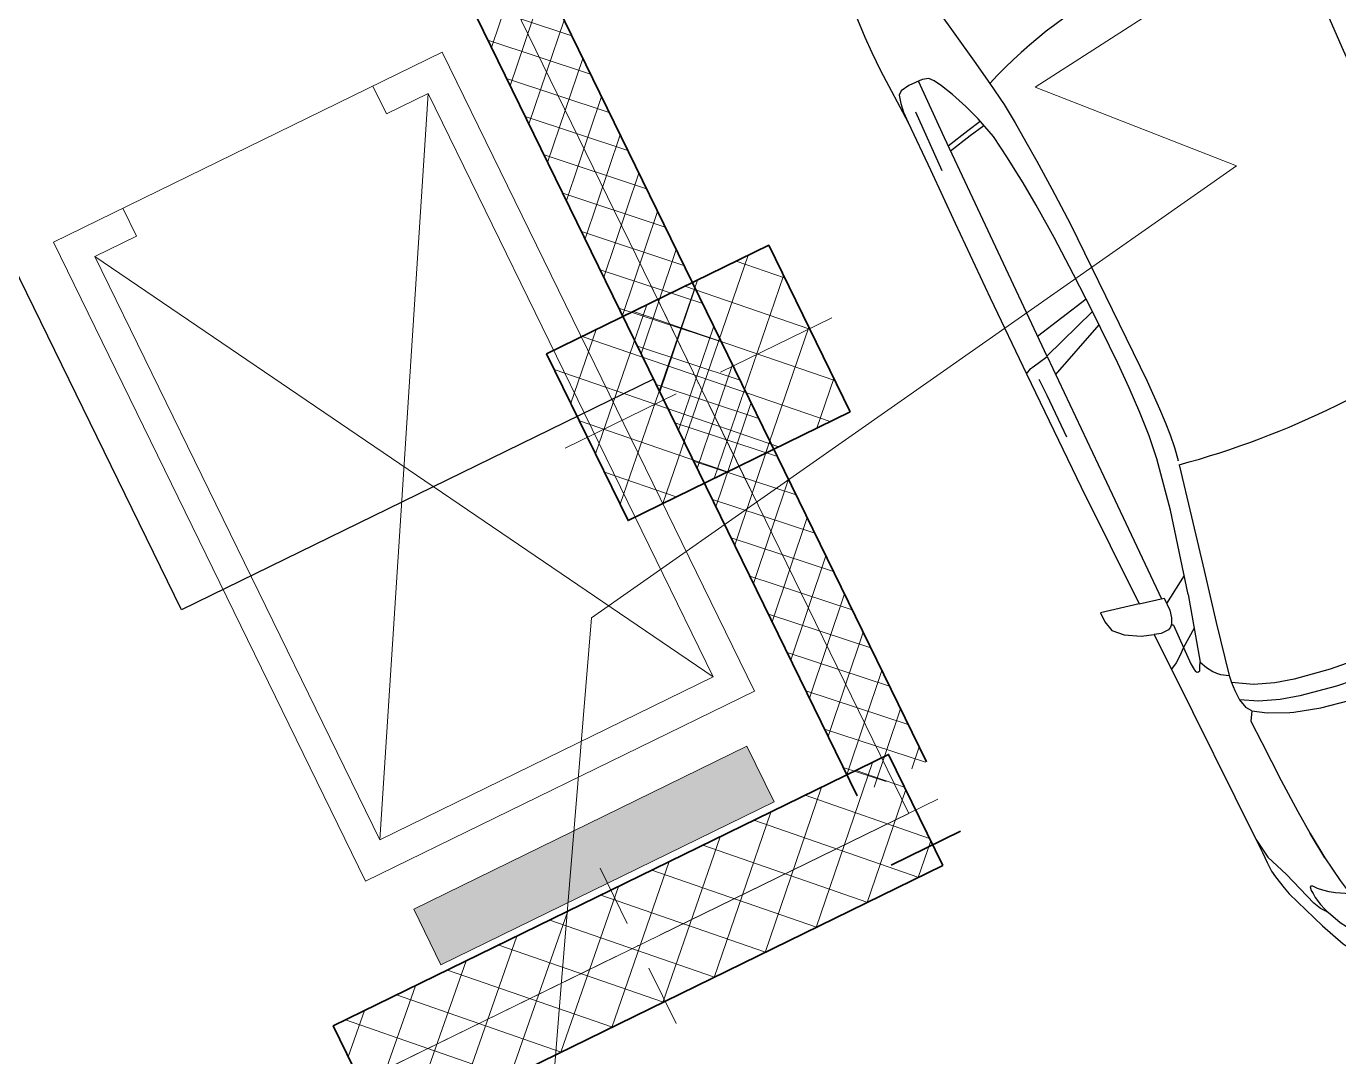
# Model space of a CAD drawing. Header units: metres. Extents: x 7511783 to 7512372, y 4692307 to 4692611.
# Drawn here: x 7512287.209 to 7512291.455, y 4692546.051 to 4692549.384 of the extents above; entities that cross this region are included whole.
import ezdxf

# ---------------------------------------------------------------- set-up
doc = ezdxf.new("R2010")
doc.units = ezdxf.units.M
for name, color, linetype, lineweight in [('2D Drafting - General_Pen_No__2', 8, 'Continuous', 0), ('2D Drafting - General_Pen_No__42', 8, 'Continuous', 0), ('A - Muret', 7, 'Continuous', 0), ('A - Muret_Pen_No__101', 252, 'Continuous', 0), ('A - Muret_Pen_No__7', 7, 'Continuous', 0), ('A - Pllaka Themel_Pen_No__42', 8, 'Continuous', 0), ('A - Shtyllat', 7, 'Continuous', 0), ('A1 - Bodrumi -1', 7, 'Continuous', 0), ('garazhat-netw-amiri - b1', 20, 'Continuous', 0), ('Interior - Furniture _Pen_No__42', 8, 'Continuous', 0), ('Structural - Bearing', 7, 'Continuous', 0), ('Structural - Bearing_Pen_No__20', 1, 'Continuous', 0), ('Structural - Bearing_Pen_No__21', 7, 'Continuous', 0), ('vijat rregullim', 1, 'Continuous', 0)]:
    doc.layers.add(name, color=color, linetype=linetype, lineweight=lineweight)
doc.layers.add('2D Drafting - General_Pen_No__82', color=7, linetype='Continuous', lineweight=0, true_color=0xaaaaaa)
pattern_1 = [(44.99999999999999, (0, 0), (-68.94290863686237, 68.94290863686243), []), (135.0000000000002, (0, 0), (68.94290863686219, 68.94290863686261), [])]
pattern_2 = [(44.99999999999999, (0, 0), (-91.92387818248316, 91.92387818248324), []), (135.0000000000002, (0, 0), (91.92387818248291, 91.92387818248349), [])]

# ---------------------------------------------------------------- blocks, each defined once
blk = doc.blocks.new('Slab_1', base_point=(-1850.000000000003, -20500.83600967443))
at = {"layer": 'A - Pllaka Themel_Pen_No__42', "color": 8, "linetype": 'Continuous', "lineweight": 25, "flags": 128}
blk.add_lwpolyline([(16950.00000000001, -11700.83965125988), (18650.00004897139, -11700.83965125988), (18650.00004897139, -14500.83965125989), (16950.00000000001, -14500.83965125989)], close=True, dxfattribs=at)
blk = doc.blocks.new('Wall_33', base_point=(27149.99549916007, -24950.64074474684))
at = {"layer": 'A - Muret_Pen_No__101', "linetype": 'Continuous', "lineweight": 13}
h = blk.add_hatch(dxfattribs=at)
h.set_pattern_fill('CONCRETE_BLOCK', color=252, style=0, pattern_type=2)
h.set_pattern_definition(pattern_1)
h.paths.add_polyline_path([(26899.99581397649, -24700.63728633086), (27149.9957809956, -24700.64073833176), (27150.00108528966, -19050.40592252639), (26900.00103407541, -19050.40566994096), (26900.00103407541, -19050.45601863697), (27149.99898041107, -19050.45947063786), (27149.99552841017, -19300.45943765698), (26900.00078148998, -19300.45598565608)])
h = blk.add_hatch(dxfattribs=at)
h.set_pattern_fill('CONCRETE_BLOCK', color=252, style=0, pattern_type=2)
h.set_pattern_definition(pattern_1)
h.paths.add_polyline_path([(26899.99551334998, -24950.64048098553), (27149.99551976507, -24950.64074474685), (26899.99551334998, -24950.63731584977)])
at = {"layer": 'A - Muret_Pen_No__7', "color": 7, "linetype": 'Continuous', "lineweight": 35, "flags": 128}
for points in [[(27149.99573401046, -24700.64074828263), (27150.00104184993, -19050.40590479135)], [(26900.00080695232, -19300.45604481404), (26899.99573401366, -24700.63722151421)], [(26899.99549916018, -24950.64050989645), (27149.99549916007, -24950.64074474684)]]:
    blk.add_lwpolyline(points, dxfattribs=at)
blk = doc.blocks.new('Column_6', base_point=(-52708.25413540503, 193336.8082159659))
at = {"layer": 'Structural - Bearing', "linetype": 'Continuous', "lineweight": 0, "true_color": 0x000000}
h = blk.add_hatch(dxfattribs=at)
h.set_pattern_fill('CONCRETE_BLOCK', color=18, style=0, pattern_type=2)
h.set_pattern_definition(pattern_2)
h.paths.add_polyline_path([(-52308.25413540503, 193036.8082159659), (-52308.25413540503, 193636.808215966), (-53108.25413540503, 193636.808215966), (-53108.25413540503, 193036.8082159659)])
at = {"layer": 'Structural - Bearing_Pen_No__20', "color": 1, "linetype": 'Continuous', "lineweight": 0}
for p, q in [((-52708.25413540503, 193416.808215966), (-52708.25413540503, 193716.8082159659)), ((-52788.25413540503, 193336.8082159659), (-53188.25413540503, 193336.8082159659)), ((-52628.25413540503, 193336.8082159659), (-52228.25413540503, 193336.8082159659)), ((-52708.25413540503, 193256.8082159659), (-52708.25413540503, 192956.8082159659))]:
    blk.add_line(p, q, dxfattribs=at)
blk.add_point((-52708.25413540503, 193336.8082159659), dxfattribs=at)
at = {"layer": 'Structural - Bearing_Pen_No__21', "color": 7, "linetype": 'Continuous', "lineweight": 35, "flags": 128}
blk.add_lwpolyline([(-52308.25413540503, 193036.8082159659), (-52308.25413540503, 193636.808215966), (-53108.25413540503, 193636.808215966), (-53108.25413540503, 193036.8082159659)], close=True, dxfattribs=at)
blk = doc.blocks.new('Column_7', base_point=(-53308.25413540503, 182406.9408084733))
at = {"layer": 'Structural - Bearing', "linetype": 'Continuous', "lineweight": 0, "true_color": 0x000000}
h = blk.add_hatch(dxfattribs=at)
h.set_pattern_fill('CONCRETE_BLOCK', color=18, style=0, pattern_type=2)
h.set_pattern_definition(pattern_2)
h.paths.add_polyline_path([(-52308.25413540503, 182206.9408084733), (-52308.25413540503, 182606.9408084733), (-54308.25413540503, 182606.9408084733), (-54308.25413540503, 182206.9408084733)])
at = {"layer": 'Structural - Bearing_Pen_No__20', "color": 1, "linetype": 'Continuous', "lineweight": 0}
for p, q in [((-53308.25413540503, 182486.9408084733), (-53308.25413540503, 182686.9408084733)), ((-53388.25413540503, 182406.9408084733), (-54388.25413540503, 182406.9408084733)), ((-53228.25413540504, 182406.9408084733), (-52228.25413540504, 182406.9408084733)), ((-53308.25413540503, 182326.9408084733), (-53308.25413540503, 182126.9408084733))]:
    blk.add_line(p, q, dxfattribs=at)
blk.add_point((-53308.25413540503, 182406.9408084733), dxfattribs=at)
at = {"layer": 'Structural - Bearing_Pen_No__21', "color": 7, "linetype": 'Continuous', "lineweight": 35, "flags": 128}
blk.add_lwpolyline([(-52308.25413540503, 182206.9408084733), (-52308.25413540503, 182606.9408084733), (-54308.25413540503, 182606.9408084733), (-54308.25413540503, 182206.9408084733)], close=True, dxfattribs=at)
blk = doc.blocks.new('Car 05 22')
at = {"layer": 'Interior - Furniture _Pen_No__42', "color": 8, "linetype": 'Continuous', "lineweight": 25}
for p, q in [((1961.117547741, 983.2211582230001), (1928.938242309, 983.2211582230001)), ((1928.938242309, 983.2211582230001), (1957.843908175, 858.0544967500001)), ((1996.903176747, 974.9060932166), (1961.117547741, 983.2211582230001)), ((2026.89661068, 945.007687052), (1996.903176747, 974.9060932166)), ((2054.5732194, 897.577022836), (2026.89661068, 945.007687052)), ((2067.91700908, 857.6794056350002), (2054.5732194, 897.577022836)), ((-78.35772569479998, 850.6357850930001), (-168.2198443133, 844.6061713611999)), ((-24.036324899, 852.2918850640001), (-78.35772569479998, 850.6357850930001)), ((40.3182760438, 852.333685063), (-24.036324899, 852.2918850640001)), ((230.8030912739, 845.5192631063), (40.3182760438, 852.333685063)), ((590.7241636140001, 851.6786068920002), (400.0158099590001, 847.5968063790001)), ((856.5325990199999, 856.1697074550001), (590.7241636140001, 851.6786068920002)), ((1129.8609284, 858.5331077519999), (856.5325990199999, 856.1697074550001)), ((1129.8609284, 858.5331077519999), (1120.69723063, 838.160005195)), ((1536.1071561, 860.3802508980001), (1129.8609284, 858.5331077519999)), ((1957.843908175, 858.0544967500001), (1536.1071561, 860.3802508980001)), ((1957.84390817, 858.0544967500001), (1977.22141076, 777.427813481)), ((2119.91703998, 857.4374531180001), (2067.91700908, 857.6794056350002)), ((2075.28112592, 835.6608695470001), (2067.91700908, 857.6794056350002)), ((2193.165590015, 856.4504063259001), (2119.91703998, 857.4374531180001)), ((2182.27381684, 834.0818412380002), (2193.16559002, 856.4504063260001)), ((2808.01466132, 852.5547640039999), (2193.165590015, 856.4504063259001)), ((2855.7113639, 852.6327640009999), (2808.01466132, 852.5547640039999)), ((2808.01466132, 852.5547640039999), (2876.86636504, 843.3172643940001)), ((2891.44016583, 852.528764005), (2855.7113639, 852.6327640009999)), ((2922.51356751, 852.0343640259999), (2891.44016583, 852.528764005)), ((2945.17226874, 849.4061641369999), (2922.51356751, 852.0343640259999)), ((2989.61447115, 839.6482645490003), (2945.17226874, 849.4061641369999)), ((-483.1389679684001, 817.2581826864), (-585.227090103, 801.027979058)), ((-372.3345973750002, 830.2299334650002), (-483.1389679684001, 817.2581826864)), ((-251.752794228, 841.0437339470001), (-372.3345973750002, 830.2299334650002)), ((-168.2198443133, 844.6061713611999), (-251.752794228, 841.0437339470001)), ((124.560977278, 791.396786131), (129.0398444, 820.468777931)), ((129.0398444, 820.468777931), (138.8862428820001, 832.3883788069999)), ((138.8862428820001, 832.3883788069999), (165.168377873, 840.2758852750001)), ((165.168377873, 840.2758852750001), (194.733578306, 844.324685204)), ((194.733578306, 844.324685204), (230.803091274, 845.519263106)), ((210.873013229, 809.231738788), (418.0703055720001, 816.1926024380002)), ((400.0158099590001, 847.5968063790001), (230.8030912739, 845.5192631063)), ((1115.14443198, 808.9482015290001), (1108.59023357, 773.98329714)), ((1119.51383092, 833.267204581), (1115.14443198, 808.9482015290001)), ((1120.16623076, 836.3248049650001), (1119.51383092, 833.267204581)), ((1120.69723063, 838.160005195), (1120.16623076, 836.3248049650001)), ((1162.63563846, 830.4777734580001), (1220.13025657, 829.0713745190002)), ((1220.13025657, 829.0713745190002), (1369.65750367, 831.4890726950001)), ((2070.42572439, 799.8521965630001), (2075.2191259, 809.398389361)), ((2075.2191259, 809.398389361), (2075.28112592, 835.6608695470001)), ((2148.02030692, 790.4828861469999), (2166.81146925, 813.8145374840001)), ((2166.81146925, 813.8145374840001), (2182.27381684, 834.0818412380002)), ((2876.86636504, 843.3172643940001), (2954.16376923, 813.731165643)), ((2904.11849592, 832.8863289209999), (2905.06820589, 832.837990116)), ((2954.16376923, 813.731165643), (3075.78877375, 774.6896785450001)), ((3013.55027244, 833.064864827), (2989.61447115, 839.6482645490003)), ((3154.26138006, 782.5577669589999), (3013.55027244, 833.064864827)), ((-706.3378894982, 775.7872218095), (-757.6903274910002, 747.022066986)), ((-585.227090103, 801.027979058), (-706.3378894982, 775.7872218095)), ((-626.571782751, 772.4860242179999), (-664.8727541800001, 760.961322365)), ((-594.8871138119998, 778.489558035), (-626.571782751, 772.4860242179999)), ((125.693926866, 743.8968737240001), (124.560977278, 791.396786131)), ((521.950780327, 764.672895972), (327.3887276080001, 761.9208956260001)), ((813.6270094460001, 769.327996556), (521.950780327, 764.672895972)), ((1108.59023357, 773.98329714), (813.6270094460001, 769.327996556)), ((1036.25651944, 772.8416796290002), (996.5002997029999, 578.7916468290002)), ((1041.96657906, 578.0240872360001), (1107.56627095, 773.967136299)), ((1173.32542975, 774.8950612010001), (1090.33970038, 577.8925306800002)), ((1108.59023357, 773.98329714), (1537.61805657, 780.0259473990001)), ((1537.61805657, 780.0256115210001), (1974.99295641, 786.0764425990001)), ((1939.15395607, 686.22492547), (1995.917261, 777.427813481)), ((1977.22141076, 777.427813481), (2019.59119012, 777.427813481)), ((2019.59119012, 777.427813481), (2044.48611622, 783.069509224)), ((2044.48611622, 783.069509224), (2063.35562216, 792.2740022800001)), ((2063.35562216, 792.2740022800001), (2070.42572439, 799.8521965630001)), ((2068.68333559, 787.696981005), (2065.39356605, 794.4584027669999)), ((2068.68333559, 787.696981005), (2148.02030692, 790.4828861469999)), ((2106.51930118, 732.1586113790001), (2148.02030692, 790.4828861469999)), ((2148.02030692, 790.4828861469999), (2205.61920777, 792.204186117)), ((2205.61920777, 792.204186117), (2227.21980808, 791.0038861380001)), ((2226.59190807, 769.8777067159999), (2213.53100788, 762.9814866290001)), ((2234.36910819, 773.9630864369999), (2226.59190807, 769.8828865080001)), ((2227.21980808, 791.0038861380001), (2232.61990816, 790.0299861550001)), ((2232.61990816, 790.0299861550001), (2237.93539134, 787.287122525)), ((2238.46067648, 776.864360243), (2234.36910819, 773.9630864369999)), ((2240.81890828, 784.0391862600001), (2237.93539134, 787.287122525)), ((2238.46067648, 776.864360243), (2240.85090828, 780.520986322)), ((2240.85090828, 780.520986322), (2240.81890828, 784.0391862600001)), ((3023.66221975, 762.4851866380001), (3034.64521991, 765.0503865930001)), ((3034.64521991, 765.0503865930001), (3046.93432009, 763.817386614)), ((3100.48402088, 763.1120866269999), (3075.78877375, 774.6896785450001)), ((3235.883818752, 747.6101556219), (3154.26138006, 782.5577669589999)), ((-757.6903274910002, 747.022066986), (-784.8200333720001, 721.8124613509999)), ((-701.0941271610001, 743.2591195180001), (-729.425104913, 716.3992494200002)), ((-664.8727541800001, 760.961322365), (-701.0941271610001, 743.2591195180001)), ((327.3887276080001, 761.9208956260001), (125.394377448, 756.455747737)), ((132.4291391170001, 722.8048827370001), (125.693926866, 743.8968737240001)), ((146.670770152, 710.6062742990001), (132.4291391170001, 722.8048827370001)), ((355.2943663540001, 762.315609428), (339.1227247570001, 683.1192857359999)), ((373.4006373970001, 762.571715197), (357.2289958010001, 683.375391506)), ((2000.39650233, 701.5917706940002), (2213.53100788, 762.9814866290001)), ((2213.53100788, 762.9814866290001), (2238.34670825, 752.240186817)), ((2238.34670825, 752.240186817), (2258.53170854, 739.7174870370001)), ((2258.53170854, 739.7174870370001), (2269.0398087, 731.086787188)), ((2269.0398087, 731.086787188), (2278.83550884, 721.9650873480001)), ((2278.83550884, 721.9650873480001), (2293.79610906, 697.650987774)), ((3022.47491973, 758.305686711), (3023.66221975, 762.4851866380001)), ((3024.49924208, 753.7186598590001), (3022.47491973, 758.305686711)), ((3037.91041996, 743.452886971), (3024.49924208, 753.7186598590001)), ((3050.61522015, 730.6688871950001), (3037.91041996, 743.452886971)), ((3046.93432009, 763.817386614), (3060.9451203, 762.9292866300001)), ((3064.50712035, 714.6457874760001), (3050.61522015, 730.6688871950001)), ((3060.9451203, 762.9292866300001), (3089.85712072, 757.3861867269999)), ((3089.85712072, 757.3861867269999), (3108.43932099, 751.4304868319999)), ((3114.13862108, 753.311186799), (3100.48402088, 763.1120866269999)), ((3108.43932099, 751.4304868319999), (3122.8656212, 746.435986919)), ((3122.8656212, 746.435986919), (3114.13862108, 753.311186799)), ((3170.0706946, 726.5554905960001), (3122.8656212, 746.435986919)), ((3211.69204952, 701.0151137130001), (3170.0706946, 726.5554905960001)), ((3269.07948628, 728.3294692490001), (3235.883818752, 747.6101556219)), ((3298.56678787, 705.6390702070001), (3269.07948628, 728.3294692490001)), ((-784.8200333720001, 721.8124613509999), (-815.0478655078001, 667.7598955197003)), ((-729.425104913, 716.3992494200002), (-750.5770825730001, 669.7773949330001)), ((171.252864179, 696.6287725440002), (146.670770152, 710.6062742990001)), ((212.566754139, 676.5412700230003), (171.252864179, 696.6287725440002)), ((339.1227247570001, 683.1192857359999), (329.5580559370001, 633.867334886)), ((357.2289958010001, 683.375391506), (346.76505809, 629.492778784)), ((2000.39650233, 701.5917706940002), (1730.35620914, 633.8338533080002)), ((2122.04550654, 659.9572884350001), (2293.79610906, 697.650987774)), ((2293.79610906, 697.650987774), (2317.1870094, 700.7385877199999)), ((2293.79610906, 697.6386630720001), (2293.79610906, 697.650987774)), ((2317.1870094, 700.7385877199999), (2345.74280982, 702.7498876850002)), ((2355.13419975, 639.912801441), (2317.1870094, 700.7385877199999)), ((2345.74280982, 702.7498876850002), (2378.92931031, 702.0184876970001)), ((2410.10490185, 649.1086815510001), (2378.92931031, 702.0184876970001)), ((2378.92931031, 702.0184876970001), (2410.57231077, 694.202887834)), ((2410.57231077, 694.202887834), (2410.58631694, 694.1782473540002)), ((2428.73881104, 681.706188053), (2410.57231077, 694.202887834)), ((2428.73881104, 681.706188053), (2457.25830016, 700.0355353230001)), ((2428.77597173, 681.7007453250001), (2428.73881104, 681.706188053)), ((2428.77597173, 681.7007453250001), (2456.66545813, 639.8418234830003)), ((2457.25830016, 700.0355353230001), (2535.4819126, 697.9905877680001)), ((2535.4226126, 697.9916562040003), (2673.21491462, 695.5089878119999)), ((2535.46586986, 697.9894090810001), (2535.4819126, 697.988971943)), ((2673.21491462, 695.5089878119999), (2787.200816290001, 691.4809878819999)), ((2787.200816290001, 691.4809878819999), (2868.41581748, 687.223087957)), ((2868.39588233, 687.2248867100001), (2959.72331881, 678.984388101)), ((2959.72331881, 678.984388101), (2868.41581748, 687.1969879569999)), ((3076.97452053, 697.807687771), (3064.50712035, 714.6457874760001)), ((3100.00912087, 656.556188494), (3076.97452053, 697.807687771)), ((3254.25934432, 663.1775183300001), (3211.69204952, 701.0151137130001)), ((3337.33388997, 663.380671991), (3298.56678787, 705.6390702070001)), ((-815.0478655078001, 667.7598955197003), (-855.0523550635, 511.0116477078998)), ((-768.27197925, 602.2788720830002), (-750.5770825730001, 669.7773949330001)), ((-500.877431885, 634.180288886), (-383.0238853850001, 641.9613403830001)), ((-383.0238853850001, 641.9613403830001), (-274.2208861730001, 631.3184000780001)), ((266.3151410770001, 654.566867265), (212.566754139, 676.5412700230003)), ((319.490328155, 636.426864989), (266.3151410770001, 654.566867265)), ((1952.84760406, 621.338789111), (2122.04550654, 659.9572884350001)), ((2379.77420337, 575.387091212), (2355.13301598, 639.9159014410001)), ((2436.02871163, 583.2244924540001), (2410.10490185, 649.1086815510001)), ((2456.66545813, 639.8418234830003), (2487.23639187, 574.2621729599999)), ((2959.72331881, 678.984388101), (3047.2313201, 666.2002883250001)), ((3047.20992906, 666.2041971140002), (3100.00912087, 656.556188494)), ((3152.92075342, 553.873393456), (3100.00912087, 656.556188494)), ((3301.86726379, 602.8090087200001), (3254.25934432, 663.1775183300001)), ((3374.49419199, 603.583974516), (3337.33388997, 663.380671991)), ((-768.27197925, 602.2788720830002), (-782.764796709, 510.0106247469999)), ((-764.3441764490001, 617.261773195), (-665.7281459970001, 623.9546285630003)), ((-665.7281459970001, 623.9546285630003), (-500.877431885, 634.180288886)), ((-274.2208861730001, 631.3184000780001), (-56.40485420300001, 600.536895199)), ((-56.40485420300001, 600.536895199), (145.941775497, 566.5900898169999)), ((392.7088835140001, 617.8124267930001), (319.490328155, 636.426864989)), ((474.8166917820001, 607.105387857), (392.7088835140001, 617.8124267930001)), ((521.3449804749999, 601.6186871690002), (474.8166917820001, 607.105387857)), ((569.993568652, 596.838186569), (521.3449804749999, 601.6186871690002)), ((652.59274858, 590.9845858339999), (569.993568652, 596.838186569)), ((1562.00595611, 600.5964783840001), (1483.8761315, 590.1361862749999)), ((1730.35620914, 633.8338533080002), (1562.00595611, 600.5964783840001)), ((1779.61280153, 581.7538898049999), (1952.84760406, 621.338789111)), ((3301.86726379, 602.8090087200001), (3346.01551313, 501.42179807)), ((3418.40079436, 512.743978351), (3374.49419199, 603.583974516)), ((145.941775497, 566.5900898169999), (233.261172115, 552.312592089)), ((233.261172115, 552.312592089), (315.3092800730001, 541.359190513)), ((772.8388193580001, 584.9903850819999), (652.59274858, 590.9845858339999)), ((907.266686691, 580.298084493), (772.8388193580001, 584.9903850819999)), ((1041.96657906, 578.0240872360001), (907.266686691, 580.298084493)), ((1227.79815085, 577.518695794), (1041.96657906, 578.0240872360001)), ((1316.09897866, 580.475793563), (1227.79815085, 577.518695794)), ((1403.02450604, 584.4121905939999), (1316.09897866, 580.475793563)), ((1483.8761315, 590.1361862749999), (1403.02450604, 584.4121905939999)), ((1610.72419049, 544.0665862469999), (1779.61280153, 581.7538898049999)), ((2397.33410595, 514.2584815219999), (2379.77250853, 575.3929912130001)), ((2453.63941421, 521.616582688), (2436.02871163, 583.2244924540001)), ((2487.23639187, 574.2621729599999), (2491.79934275, 562.0052962960002)), ((2491.79994982, 562.0052962960002), (2517.90263133, 477.034766618)), ((3189.62073735, 475.569766106), (3152.92075342, 553.873393456)), ((-855.0523550635, 511.0116477078998), (-874.6778528530002, 344.9579771100001)), ((-782.7621654889999, 510.0273763590001), (-794.5333543099999, 390.6265818930001)), ((315.2936019620001, 541.3606176840001), (384.2945810830001, 535.0794906230002)), ((384.2815104790001, 535.0803623180001), (454.174320738, 530.4191213629999)), ((454.170282107, 530.4193907049998), (526.242583163, 526.2868907769998)), ((526.2331313149999, 526.287307384), (627.7018846490002, 521.814890855)), ((627.6985462070002, 521.8149872519999), (756.75876515, 518.0884218199999)), ((756.75876515, 518.0884218199999), (1322.62824821, 518.052230308)), ((1322.62824821, 518.052230308), (1420.49779626, 521.6528908580001)), ((1420.49066257, 521.652523245), (1466.64156934, 524.030772681)), ((1466.62639694, 524.029990817), (1510.87647584, 527.594696836)), ((1510.85529759, 527.5929907539999), (1554.25309822, 533.0576906580002)), ((1554.25309822, 533.0576906580002), (1596.82961355, 540.969674969)), ((1597.28918852, 541.1774857889999), (1596.65116701, 540.8889849259999)), ((2419.31580918, 395.73626267), (2397.33316008, 514.2635815229999)), ((2477.61661773, 401.0764635800001), (2453.63941421, 521.616582688)), ((3457.47689648, 393.098483403), (3418.40079436, 512.743978351)), ((2517.90263133, 477.034766618), (2537.54372273, 384.081034151)), ((3199.39883308, 466.7584630290001), (3189.62073735, 475.569766106)), ((3346.01551313, 501.42179807), (3374.29746586, 419.557472908)), ((3220.69886845, 454.3885401880001), (3199.39883308, 466.7584630290001)), ((3256.10680826, 439.241753418), (3220.67662376, 454.401458713)), ((3288.39019413, 425.101248479), (3256.10680826, 439.241753418)), ((3319.36158057, 408.4128426500001), (3288.39019413, 425.101248479)), ((-794.5333543099999, 390.6265818930001), (-802.432846809, 258.715288008)), ((2433.73206705, 266.091642182), (2419.31580918, 395.73626267)), ((2493.88922012, 269.050242651), (2477.61661773, 401.0764635800001)), ((2537.54372273, 384.081034151), (2551.45611664, 285.6281997640001)), ((3353.46269085, 384.251283776), (3319.36158057, 408.4128426500001)), ((3377.18239213, 359.973484801), (3353.46269085, 384.251283776)), ((3391.09039087, 344.247647689), (3374.29746586, 419.557472908)), ((3468.34279707, 330.9338860280001), (3457.47689648, 393.098483403)), ((-874.6778528530002, 344.9579771100001), (-882.9440546450002, 194.680643518)), ((3321.23357975, 370.497229407), (3320.99727986, 362.132926485)), ((3320.99727986, 362.132926485), (3338.31527228, 276.8564967000001)), ((3324.65427826, 377.297531782), (3321.23357975, 370.497229407)), ((3328.30797666, 379.591332583), (3324.65427826, 377.297531782)), ((3338.46837221, 379.452332535), (3328.30797666, 379.591332583)), ((3363.6407612, 357.8117249760001), (3338.46837221, 379.452332535)), ((3396.66521323, 315.8049103040001), (3363.6407612, 357.8117249760001)), ((3391.09039087, 344.247647689), (3377.18239213, 359.973484801)), ((3408.0703938, 289.3779877820002), (3396.66521323, 315.8049103040001)), ((3474.4914974, 263.721088865), (3468.34279707, 330.9338860280001)), ((-802.432846809, 258.715288008), (-806.813142649, 124.936494209)), ((2441.61713002, 131.955220918), (2433.73181129, 266.093942182)), ((2503.10292147, 133.173421111), (2493.88922012, 269.050242651)), ((2551.45611664, 285.6281997640001), (2559.71041303, 193.693567653)), ((3338.31527228, 276.8564967000001), (3351.88296634, 172.661960307)), ((3408.0703938, 289.3779877820002), (3413.77629411, 267.259988716)), ((3413.77548775, 267.2641933500001), (3418.45445829, 242.866384828)), ((3478.33319761, 199.9171915590001), (3474.4914974, 263.721088865)), ((3418.45219437, 242.878189745), (3424.04489467, 200.723791525)), ((-882.9440546450002, 194.680643518), (-885.376707689, 0)), ((2559.71041303, 193.693567653), (2564.38081099, 101.185635342)), ((3351.88296634, 172.661960307), (3358.34376351, 75.87012649980001)), ((3424.04489467, 200.723791525), (3427.72848251, 152.023715234)), ((3479.35651311, 164.9481933352), (3478.33319761, 199.9171915590001)), ((2444.0197128, -0.02730000432770001), (2441.61701245, 131.957220918)), ((2506.01959488, -3.859767548100002e-13), (2503.10292147, 133.173421111)), ((3432.36383112, 39.98011396419999), (3427.72848251, 152.023715234)), ((3489.51959821, 164.9481933352), (3479.35651311, 164.9481933352)), ((3489.51959821, -164.9481933352), (3489.51959821, 164.9481933352)), ((-806.813142649, 124.936494209), (-808.0470753050001, 0)), ((2564.38081099, 101.185635342), (2566.01761027, -0.006100002130650002)), ((3353.95786543, 27.8932505984), (3358.34376351, 75.87012649980001)), ((3381.98685317, 46.5714162664), (3376.26728506, 38.993950924)), ((3386.21005132, 48.3522168884), (3381.98685317, 46.5714162664)), ((3386.21005132, 48.3522168884), (3394.28954778, 48.3522168884)), ((3398.51284593, 46.5714162664), (3394.28954778, 48.3522168884)), ((3404.23226311, 38.99375151340001), (3398.51284593, 46.5714162664)), ((3431.76949509, 57.3729975776), (3431.76949509, 56.7710829698)), ((-885.376707689, 0), (-882.9440546450002, -194.680643518)), ((-806.813142649, -124.936494209), (-808.0470753050001, 1.476718538480001e-13)), ((2444.0197128, 0.02730000432710001), (2441.61701245, -131.957220918)), ((2564.38081099, -101.185635342), (2566.01761027, 0.006100002129970001)), ((3353.95786543, 27.8932505984), (3353.95786543, -0.7649002671629999)), ((3353.95786543, -27.8932505984), (3353.95786543, 0.7649002671619999)), ((3370.89075802, 11.7411041009), (3370.32315827, -0.7649002671629999)), ((3370.89075802, -11.7411041009), (3370.32315827, 0.7649002671619999)), ((3372.49235732, 23.6550082622), (3370.89075802, 11.7411041009)), ((3376.26728506, 38.993950924), (3372.49235732, 23.6550082622)), ((3404.23226311, 38.99375151340001), (3408.00714178, 23.6550082622)), ((3408.00714178, 23.6550082622), (3409.76654101, 8.055102813469999)), ((3409.76654101, 8.055102813469999), (3409.76654101, -4.961309141290002e-13)), ((3432.04453126, -0.0109000038072), (3432.36383112, 39.98011396419999)), ((3432.04453126, 0.0109000038063), (3432.36383112, -39.98011396419999)), ((2506.01959488, -2.780368116010001e-13), (2503.10292147, -133.173421111)), ((3353.95786543, -27.8932505984), (3358.34376351, -75.87012649980001)), ((3372.49235732, -23.6550082622), (3370.89075802, -11.7411041009)), ((3376.26728506, -38.993950924), (3372.49235732, -23.6550082622)), ((3381.98685317, -46.5714162664), (3376.26728506, -38.993950924)), ((3404.23226311, -38.99375151340001), (3398.51284593, -46.5714162664)), ((3404.23226311, -38.99375151340001), (3408.00714178, -23.6550082622)), ((3408.00714178, -23.6550082622), (3409.76654101, -8.055102813469999)), ((3409.76654101, -8.055102813469999), (3409.76654101, -3.892295027780001e-13)), ((3432.36383112, -39.98011396419999), (3427.72848251, -152.023715234)), ((3351.88296634, -172.661960307), (3358.34376351, -75.87012649980001)), ((3386.21005132, -48.3522168884), (3381.98685317, -46.5714162664)), ((3386.21005132, -48.3522168884), (3394.28954778, -48.3522168884)), ((3398.51284593, -46.5714162664), (3394.28954778, -48.3522168884)), ((3431.76949509, -57.3729975776), (3431.76949509, -56.7710829698)), ((-802.432846809, -258.715288008), (-806.813142649, -124.936494209)), ((2559.71041303, -193.693567653), (2564.38081099, -101.185635342)), ((2441.61713002, -131.955220918), (2433.73181129, -266.093942182)), ((2503.10292147, -133.173421111), (2493.88922012, -269.050242651)), ((3424.04489467, -200.723791525), (3427.72848251, -152.023715234)), ((3478.33319761, -199.9171915590001), (3479.35651311, -164.9481933352)), ((3479.35651311, -164.9481933352), (3489.51959821, -164.9481933352)), ((-882.9440546450002, -194.680643518), (-874.6778528530002, -344.9579771100001)), ((2551.45611664, -285.6281997640001), (2559.71041303, -193.693567653)), ((3338.31527228, -276.8564967000001), (3351.88296634, -172.661960307)), ((3418.45219437, -242.878189745), (3424.04489467, -200.723791525)), ((3474.4914974, -263.721088865), (3478.33319761, -199.9171915590001)), ((3413.77548775, -267.2641933500001), (3418.45445829, -242.866384828)), ((-794.5333543099999, -390.6265818930001), (-802.432846809, -258.715288008)), ((2433.73206705, -266.091642182), (2419.31580918, -395.73626267)), ((2493.88922012, -269.050242651), (2477.61661773, -401.0764635800001)), ((2537.54372273, -384.081034151), (2551.45611664, -285.6281997640001)), ((3320.99727986, -362.132926485), (3338.31527228, -276.8564967000001)), ((3408.0703938, -289.3779877820002), (3396.66521323, -315.8049103040001)), ((3408.0703938, -289.3779877820002), (3413.77629411, -267.259988716)), ((3468.34279707, -330.9338860280001), (3474.4914974, -263.721088865)), ((3396.66521323, -315.8049103040001), (3363.6407612, -357.8117249760001)), ((3457.47689648, -393.098483403), (3468.34279707, -330.9338860280001)), ((-874.6778528530002, -344.9579771100001), (-855.0523550635, -511.0116477078998)), ((3321.23357975, -370.497229407), (3320.99727986, -362.132926485)), ((3324.65427826, -377.297531782), (3321.23357975, -370.497229407)), ((3328.30797666, -379.591332583), (3324.65427826, -377.297531782)), ((3338.46837221, -379.452332535), (3328.30797666, -379.591332583)), ((3363.6407612, -357.8117249760001), (3338.46837221, -379.452332535)), ((3377.18239213, -359.973484801), (3353.46269085, -384.251283776)), ((3391.09039087, -344.247647689), (3374.29746586, -419.557472908)), ((3391.09039087, -344.247647689), (3377.18239213, -359.973484801)), ((-782.7621654889999, -510.0273763590001), (-794.5333543099999, -390.6265818930001)), ((2419.31580918, -395.73626267), (2397.33316008, -514.2635815229999)), ((2477.61661773, -401.0764635800001), (2453.63941421, -521.616582688)), ((2517.90263133, -477.034766618), (2537.54372273, -384.081034151)), ((3319.36158057, -408.4128426500001), (3288.39019413, -425.101248479)), ((3353.46269085, -384.251283776), (3319.36158057, -408.4128426500001)), ((3346.01551313, -501.42179807), (3374.29746586, -419.557472908)), ((3418.40079436, -512.743978351), (3457.47689648, -393.098483403)), ((3199.39883308, -466.7584630290001), (3189.62073735, -475.569766106)), ((3220.69886845, -454.3885401880001), (3199.39883308, -466.7584630290001)), ((3256.10680826, -439.241753418), (3220.67662376, -454.401458713)), ((3288.39019413, -425.101248479), (3256.10680826, -439.241753418)), ((2491.79994982, -562.0052962960002), (2517.90263133, -477.034766618)), ((3189.62073735, -475.569766106), (3152.92075342, -553.873393456)), ((3301.86726379, -602.8090087200001), (3346.01551313, -501.42179807)), ((-855.0523550635, -511.0116477078998), (-815.0478655078001, -667.7598955197003)), ((-768.27197925, -602.2788720830002), (-782.764796709, -510.0106247469999)), ((233.261172115, -552.312592089), (315.3092800730001, -541.359190513)), ((315.2936019620001, -541.3606176840001), (384.2945810830001, -535.0794906230002)), ((384.2815104790001, -535.0803623180001), (454.174320738, -530.4191213629999)), ((454.170282107, -530.4193907049998), (526.242583163, -526.2868907769998)), ((526.2331313149999, -526.287307384), (627.7018846490002, -521.814890855)), ((627.6985462070002, -521.8149872519999), (756.75876515, -518.0884218199999)), ((756.75876515, -518.0884218199999), (1322.62824821, -518.052230308)), ((1322.62824821, -518.052230308), (1420.49779626, -521.6528908580001)), ((1420.49066257, -521.652523245), (1466.64156934, -524.030772681)), ((1466.62639694, -524.029990817), (1510.87647584, -527.594696836)), ((1510.85529759, -527.5929907539999), (1554.25309822, -533.0576906580002)), ((1554.25309822, -533.0576906580002), (1596.82961355, -540.969674969)), ((1597.28918852, -541.1774857889999), (1596.65116701, -540.8889849259999)), ((1610.72419049, -544.0665862469999), (1779.61280153, -581.7538898049999)), ((2397.33410595, -514.2584815219999), (2379.77250853, -575.3929912130001)), ((2453.63941421, -521.616582688), (2436.02871163, -583.2244924540001)), ((3374.49419199, -603.583974516), (3418.40079436, -512.743978351)), ((-56.40485420300001, -600.536895199), (145.941775497, -566.5900898169999)), ((145.941775497, -566.5900898169999), (233.261172115, -552.312592089)), ((652.59274858, -590.9845858339999), (569.993568652, -596.838186569)), ((772.8388193580001, -584.9903850819999), (652.59274858, -590.9845858339999)), ((907.266686691, -580.298084493), (772.8388193580001, -584.9903850819999)), ((1041.96657906, -578.0240872360001), (907.266686691, -580.298084493)), ((1036.25651944, -772.8416796290002), (996.5002997029999, -578.7916468290002)), ((1227.79815085, -577.518695794), (1041.96657906, -578.0240872360001)), ((1041.96657906, -578.0240872360001), (1107.56627095, -773.967136299)), ((1173.32542975, -774.8950612010001), (1090.33970038, -577.8925306800002)), ((1316.09897866, -580.475793563), (1227.79815085, -577.518695794)), ((1403.02450604, -584.4121905939999), (1316.09897866, -580.475793563)), ((1483.8761315, -590.1361862749999), (1403.02450604, -584.4121905939999)), ((1562.00595611, -600.5964783840001), (1483.8761315, -590.1361862749999)), ((1779.61280153, -581.7538898049999), (1952.84760406, -621.338789111)), ((2379.77420337, -575.387091212), (2355.13301598, -639.9159014410001)), ((2436.02871163, -583.2244924540001), (2410.10490185, -649.1086815510001)), ((2456.66545813, -639.8418234830003), (2487.23639187, -574.2621729599999)), ((2487.23639187, -574.2621729599999), (2491.79934275, -562.0052962960002)), ((3152.92075342, -553.873393456), (3100.00912087, -656.556188494)), ((-768.27197925, -602.2788720830002), (-750.5770825730001, -669.7773949330001)), ((-764.3441764490001, -617.261773195), (-665.7281459970001, -623.9546285630003)), ((-665.7281459970001, -623.9546285630003), (-500.877431885, -634.180288886)), ((-500.877431885, -634.180288886), (-383.0238853850001, -641.9613403830001)), ((-383.0238853850001, -641.9613403830001), (-274.2208861730001, -631.3184000780001)), ((-274.2208861730001, -631.3184000780001), (-56.40485420300001, -600.536895199)), ((319.490328155, -636.426864989), (266.3151410770001, -654.566867265)), ((392.7088835140001, -617.8124267930001), (319.490328155, -636.426864989)), ((339.1227247570001, -683.1192857359999), (329.5580559370001, -633.867334886)), ((357.2289958010001, -683.375391506), (346.76505809, -629.492778784)), ((474.8166917820001, -607.105387857), (392.7088835140001, -617.8124267930001)), ((521.3449804749999, -601.6186871690002), (474.8166917820001, -607.105387857)), ((569.993568652, -596.838186569), (521.3449804749999, -601.6186871690002)), ((1730.35620914, -633.8338533080002), (1562.00595611, -600.5964783840001)), ((2000.39650233, -701.5917706940002), (1730.35620914, -633.8338533080002)), ((1952.84760406, -621.338789111), (2122.04550654, -659.9572884350001)), ((3301.86726379, -602.8090087200001), (3254.25934432, -663.1775183300001)), ((3337.33388997, -663.380671991), (3374.49419199, -603.583974516)), ((-815.0478655078001, -667.7598955197003), (-784.8200333720001, -721.8124613509999)), ((-729.425104913, -716.3992494200002), (-750.5770825730001, -669.7773949330001)), ((212.566754139, -676.5412700230003), (171.252864179, -696.6287725440002)), ((266.3151410770001, -654.566867265), (212.566754139, -676.5412700230003)), ((2122.04550654, -659.9572884350001), (2293.79610906, -697.650987774)), ((2355.13419975, -639.912801441), (2317.1870094, -700.7385877199999)), ((2410.10490185, -649.1086815510001), (2378.92931031, -702.0184876970001)), ((2428.77597173, -681.7007453250001), (2456.66545813, -639.8418234830003)), ((2868.39588233, -687.2248867100001), (2959.72331881, -678.984388101)), ((2959.72331881, -678.984388101), (2868.41581748, -687.1969879569999)), ((2959.72331881, -678.984388101), (3047.2313201, -666.2002883250001)), ((3047.20992906, -666.2041971140002), (3100.00912087, -656.556188494)), ((3100.00912087, -656.556188494), (3076.97452053, -697.807687771)), ((3254.25934432, -663.1775183300001), (3211.69204952, -701.0151137130001)), ((3298.56678787, -705.6390702070001), (3337.33388997, -663.380671991)), ((-784.8200333720001, -721.8124613509999), (-757.6903274910002, -747.022066986)), ((-701.0941271610001, -743.2591195180001), (-729.425104913, -716.3992494200002)), ((146.670770152, -710.6062742990001), (132.4291391170001, -722.8048827370001)), ((171.252864179, -696.6287725440002), (146.670770152, -710.6062742990001)), ((355.2943663540001, -762.315609428), (339.1227247570001, -683.1192857359999)), ((373.4006373970001, -762.571715197), (357.2289958010001, -683.375391506)), ((1939.15395607, -686.22492547), (1995.917261, -777.427813481)), ((2000.39650233, -701.5917706940002), (2213.53100788, -762.9814866290001)), ((2278.83550884, -721.9650873480001), (2293.79610906, -697.650987774)), ((2293.79610906, -697.6386630720001), (2293.79610906, -697.650987774)), ((2293.79610906, -697.650987774), (2317.1870094, -700.7385877199999)), ((2317.1870094, -700.7385877199999), (2345.74280982, -702.7498876850002)), ((2345.74280982, -702.7498876850002), (2378.92931031, -702.0184876970001)), ((2378.92931031, -702.0184876970001), (2410.57231077, -694.202887834)), ((2428.73881104, -681.706188053), (2410.57231077, -694.202887834)), ((2410.57231077, -694.202887834), (2410.58631694, -694.1782473540002)), ((2428.77597173, -681.7007453250001), (2428.73881104, -681.706188053)), ((2428.73881104, -681.706188053), (2457.25830016, -700.0355353230001)), ((2457.25830016, -700.0355353230001), (2535.4819126, -697.9905877680001)), ((2535.4226126, -697.9916562040003), (2673.21491462, -695.5089878119999)), ((2535.46586986, -697.9894090810001), (2535.4819126, -697.988971943)), ((2673.21491462, -695.5089878119999), (2787.200816290001, -691.4809878819999)), ((2787.200816290001, -691.4809878819999), (2868.41581748, -687.223087957)), ((3064.50712035, -714.6457874760001), (3050.61522015, -730.6688871950001)), ((3076.97452053, -697.807687771), (3064.50712035, -714.6457874760001)), ((3211.69204952, -701.0151137130001), (3170.0706946, -726.5554905960001)), ((3269.07948628, -728.3294692490001), (3298.56678787, -705.6390702070001)), ((-757.6903274910002, -747.022066986), (-706.3378894982, -775.7872218095)), ((-664.8727541800001, -760.961322365), (-701.0941271610001, -743.2591195180001)), ((-626.571782751, -772.4860242179999), (-664.8727541800001, -760.961322365)), ((125.693926866, -743.8968737240001), (124.560977278, -791.396786131)), ((327.3887276080001, -761.9208956260001), (125.394377448, -756.455747737)), ((132.4291391170001, -722.8048827370001), (125.693926866, -743.8968737240001)), ((521.950780327, -764.672895972), (327.3887276080001, -761.9208956260001)), ((2106.51930118, -732.1586113790001), (2148.02030692, -790.4828861469999)), ((2213.53100788, -762.9814866290001), (2238.34670825, -752.240186817)), ((2226.59190807, -769.8777067159999), (2213.53100788, -762.9814866290001)), ((2238.34670825, -752.240186817), (2258.53170854, -739.7174870370001)), ((2258.53170854, -739.7174870370001), (2269.0398087, -731.086787188)), ((2269.0398087, -731.086787188), (2278.83550884, -721.9650873480001)), ((3024.49924208, -753.7186598590001), (3022.47491973, -758.305686711)), ((3022.47491973, -758.305686711), (3023.66221975, -762.4851866380001)), ((3023.66221975, -762.4851866380001), (3034.64521991, -765.0503865930001)), ((3037.91041996, -743.452886971), (3024.49924208, -753.7186598590001)), ((3034.64521991, -765.0503865930001), (3046.93432009, -763.817386614)), ((3050.61522015, -730.6688871950001), (3037.91041996, -743.452886971)), ((3046.93432009, -763.817386614), (3060.9451203, -762.9292866300001)), ((3060.9451203, -762.9292866300001), (3089.85712072, -757.3861867269999)), ((3100.48402088, -763.1120866269999), (3075.78877375, -774.6896785450001)), ((3089.85712072, -757.3861867269999), (3108.43932099, -751.4304868319999)), ((3114.13862108, -753.311186799), (3100.48402088, -763.1120866269999)), ((3108.43932099, -751.4304868319999), (3122.8656212, -746.435986919)), ((3122.8656212, -746.435986919), (3114.13862108, -753.311186799)), ((3170.0706946, -726.5554905960001), (3122.8656212, -746.435986919)), ((3154.26138006, -782.5577669589999), (3235.883818752, -747.6101556219)), ((3235.883818752, -747.6101556219), (3269.07948628, -728.3294692490001)), ((-706.3378894982, -775.7872218095), (-585.227090103, -801.027979058)), ((-594.8871138119998, -778.489558035), (-626.571782751, -772.4860242179999)), ((-585.227090103, -801.027979058), (-483.149337101, -817.2569687829999)), ((124.560977278, -791.396786131), (129.0398444, -820.468777931)), ((813.6270094460001, -769.327996556), (521.950780327, -764.672895972)), ((1108.59023357, -773.98329714), (813.6270094460001, -769.327996556)), ((1108.59023357, -773.98329714), (1537.61805657, -780.0259473990001)), ((1115.14443198, -808.9482015290001), (1108.59023357, -773.98329714)), ((1537.61805657, -780.0256115210001), (1974.99295641, -786.0764425990001)), ((1957.84390817, -858.0544967500001), (1977.22141076, -777.427813481)), ((1977.22141076, -777.427813481), (2019.59119012, -777.427813481)), ((2019.59119012, -777.427813481), (2044.48611622, -783.069509224)), ((2044.48611622, -783.069509224), (2063.35562216, -792.2740022800001)), ((2063.35562216, -792.2740022800001), (2070.42572439, -799.8521965630001)), ((2068.68333559, -787.696981005), (2065.39356605, -794.4584027669999)), ((2068.68333559, -787.696981005), (2148.02030692, -790.4828861469999)), ((2070.42572439, -799.8521965630001), (2075.2191259, -809.398389361)), ((2148.02030692, -790.4828861469999), (2166.81146925, -813.8145374840001)), ((2148.02030692, -790.4828861469999), (2205.61920777, -792.204186117)), ((2205.61920777, -792.204186117), (2227.21980808, -791.0038861380001)), ((2234.36910819, -773.9630864369999), (2226.59190807, -769.8828865080001)), ((2227.21980808, -791.0038861380001), (2232.61990816, -790.0299861550001)), ((2232.61990816, -790.0299861550001), (2237.93539134, -787.287122525)), ((2238.46067648, -776.864360243), (2234.36910819, -773.9630864369999)), ((2240.81890828, -784.0391862600001), (2237.93539134, -787.287122525)), ((2238.46067648, -776.864360243), (2240.85090828, -780.520986322)), ((2240.85090828, -780.520986322), (2240.81890828, -784.0391862600001)), ((2954.16376923, -813.731165643), (3075.78877375, -774.6896785450001)), ((3013.55027244, -833.064864827), (3154.26138006, -782.5577669589999)), ((-483.149337101, -817.2569687829999), (-372.3345973750002, -830.2299334650002)), ((-372.3345973750002, -830.2299334650002), (-251.752794228, -841.0437339470001)), ((-251.752794228, -841.0437339470001), (-168.2198443133, -844.6061713611999)), ((-168.2198443133, -844.6061713611999), (-78.35772569479998, -850.6357850930001)), ((40.3182760438, -852.333685063), (230.8030912739, -845.5192631063)), ((129.0398444, -820.468777931), (138.8862428820001, -832.3883788069999)), ((138.8862428820001, -832.3883788069999), (165.168377873, -840.2758852750001)), ((165.168377873, -840.2758852750001), (194.733578306, -844.324685204)), ((194.733578306, -844.324685204), (230.803091274, -845.519263106)), ((210.873013229, -809.231738788), (418.0703055720001, -816.1926024380002)), ((230.8030912739, -845.5192631063), (400.0158099590001, -847.5968063790001)), ((400.0158099590001, -847.5968063790001), (590.7241636140001, -851.6786068920002)), ((1119.51383092, -833.267204581), (1115.14443198, -808.9482015290001)), ((1120.16623076, -836.3248049650001), (1119.51383092, -833.267204581)), ((1120.69723063, -838.160005195), (1120.16623076, -836.3248049650001)), ((1129.8609284, -858.5331077519999), (1120.69723063, -838.160005195)), ((1162.63563846, -830.4777734580001), (1220.13025657, -829.0713745190002)), ((1220.13025657, -829.0713745190002), (1369.65750367, -831.4890726950001)), ((2075.28112592, -835.6608695470001), (2067.91700908, -857.6794056350002)), ((2075.2191259, -809.398389361), (2075.28112592, -835.6608695470001)), ((2166.81146925, -813.8145374840001), (2182.27381684, -834.0818412380002)), ((2182.27381684, -834.0818412380002), (2193.16559002, -856.4504063260001)), ((2808.01466132, -852.5547640039999), (2876.86636504, -843.3172643940001)), ((2876.86636504, -843.3172643940001), (2954.16376923, -813.731165643)), ((2945.17226874, -849.4061641369999), (2989.61447115, -839.6482645490003)), ((2989.61447115, -839.6482645490003), (3013.55027244, -833.064864827)), ((-78.35772569479998, -850.6357850930001), (-24.036324899, -852.2918850640001)), ((-24.036324899, -852.2918850640001), (40.3182760438, -852.333685063)), ((590.7241636140001, -851.6786068920002), (856.5325990199999, -856.1697074550001)), ((856.5325990199999, -856.1697074550001), (1129.8609284, -858.5331077519999)), ((1129.8609284, -858.5331077519999), (1536.1071561, -860.3802508980001)), ((1536.1071561, -860.3802508980001), (1957.84390817, -858.0544967500001)), ((1957.84390817, -858.0544967500001), (1928.938242309, -983.2211582230001)), ((2054.5732194, -897.577022836), (2067.917009081, -857.6794056350002)), ((2067.917009081, -857.6794056350002), (2119.91703998, -857.4374531180001)), ((2119.91703998, -857.4374531180001), (2193.165590015, -856.4504063259001)), ((2193.165590015, -856.4504063259001), (2808.01466132, -852.5547640039999)), ((2808.01466132, -852.5547640039999), (2855.7113639, -852.6327640009999)), ((2855.7113639, -852.6327640009999), (2891.44016583, -852.528764005)), ((2891.44016583, -852.528764005), (2922.51356751, -852.0343640259999)), ((2922.51356751, -852.0343640259999), (2945.17226874, -849.4061641369999)), ((2026.89661068, -945.007687052), (2054.5732194, -897.577022836)), ((1961.117547741, -983.2211582230001), (1996.903176747, -974.9060932166)), ((1996.903176747, -974.9060932166), (2026.89661068, -945.007687052)), ((1928.938242309, -983.2211582230001), (1961.117547741, -983.2211582230001))]:
    blk.add_line(p, q, dxfattribs=at)
for centre, radius, start, end in [((492.8743121958001, 217.6762888661), 973.2499460396, 154.1544541405, 170.9117329646), ((1649.811844864, 0), 1520.416064058, 158.6992078, 201.3007921999999), ((-1245.217819199, 0), 2907.303426369, 349.2141992177, 10.78580078235001), ((1856.361619248, -1.736472437242), 2353.963924674, 170.8803955853, 189.9222862500999), ((492.8743121958001, -217.6762888661), 973.2499460396, 191.230533967, 205.8455458595)]:
    blk.add_arc(centre, radius, start, end, dxfattribs=at)

msp = doc.modelspace()

# ---------------------------------------------------------------- hatches: boundary and pattern name
at = {"layer": '2D Drafting - General_Pen_No__82', "linetype": 'Continuous', "lineweight": 0, "true_color": 0x2a2a2a}
msp.add_hatch(color=250, dxfattribs=at).paths.add_polyline_path([(7512288.462214091, 4692546.528294267), (7512289.540350186, 4692547.055193273), (7512289.628166687, 4692546.875503924), (7512288.550030592, 4692546.348604918)])

# ---------------------------------------------------------------- linework, layer by layer
at = {"layer": '2D Drafting - General_Pen_No__2', "color": 8, "linetype": 'Continuous', "flags": 128}
msp.add_lwpolyline([(7512288.462214091, 4692546.528294267), (7512289.540350186, 4692547.055193273), (7512289.628166687, 4692546.875503924), (7512288.550030592, 4692546.348604918)], close=True, dxfattribs=at)
at = {"layer": '2D Drafting - General_Pen_No__42', "color": 8, "linetype": 'Continuous'}
msp.add_lwpolyline([(7512288.306507041, 4692546.619153028), (7512289.564332484, 4692547.233868536), (7512288.554442722, 4692549.300296049), (7512287.29661728, 4692548.685580542)], close=True, dxfattribs=at)
for points in [[(7512288.373739286, 4692549.100680748), (7512288.329831036, 4692549.190525423)], [(7512287.565137216, 4692548.705506493), (7512287.430370204, 4692548.639644118), (7512288.352443465, 4692546.752905954), (7512289.430579559, 4692547.279804959), (7512288.508506298, 4692549.166543124), (7512288.373739286, 4692549.100680748)], [(7512288.352443465, 4692546.752905954), (7512288.508506298, 4692549.166543124)], [(7512287.565137216, 4692548.705506493), (7512287.521228965, 4692548.795351168)], [(7512287.430370204, 4692548.639644118), (7512289.430579559, 4692547.279804959)]]:
    msp.add_lwpolyline(points, dxfattribs=at)
at = {"layer": 'garazhat-netw-amiri - b1'}
for points in [[(7512272.004111066, 4692541.601496071), (7512269.720513057, 4692546.274174155), (7512294.113342174, 4692558.195264162), (7512296.396939877, 4692553.522586705), (7512288.647836745, 4692549.735500121), (7512290.063877824, 4692546.838009368), (7512288.311906626, 4692545.981798461), (7512290.23289097, 4692542.051097258), (7512287.223094374, 4692540.580170866), (7512284.906935776, 4692545.319474139), (7512283.334653972, 4692544.551079756), (7512282.313787455, 4692546.63996781), (7512272.004111066, 4692541.601496071)], [(7512292.219162513, 4692551.480853057), (7512288.647836745, 4692549.735500121), (7512290.063877824, 4692546.838009368), (7512288.311906626, 4692545.981798461), (7512290.23289097, 4692542.051097258), (7512295.556187935, 4692544.6526611), (7512292.219162513, 4692551.480853057)]]:
    msp.add_lwpolyline(points, close=True, dxfattribs=at)
at = {"layer": 'vijat rregullim', "flags": 128}
msp.add_lwpolyline([(7512331.861662781, 4692546.706915402), (7512330.271662781, 4692549.336915402), (7512320.851500854, 4692569.016261209), (7512309.633662781, 4692561.634915402), (7512298.792662781, 4692554.535915402), (7512290.472662781, 4692549.186915402), (7512291.124662781, 4692548.932915402), (7512289.037662782, 4692547.470915401), (7512288.939662781, 4692546.280915402), (7512288.891662781, 4692545.699915402), (7512288.967662781, 4692543.622915402), (7512289.647662781, 4692541.391915401), (7512293.427662781, 4692536.223915402), (7512303.468662782, 4692527.136915402), (7512306.589662781, 4692523.998915401), (7512316.466662781, 4692516.173915402), (7512329.401662781, 4692527.046915402), (7512328.911662782, 4692527.636915402), (7512319.451662781, 4692536.186915402), (7512318.481662781, 4692537.056915401)], close=True, dxfattribs=at)

# ---------------------------------------------------------------- block references
at = {"layer": 'A - Muret', "color": 7, "lineweight": 35, "xscale": 0.001, "yscale": 0.001, "zscale": 0.001, "rotation": 26.04535599708318}
msp.add_blockref('Wall_33', (7512290.23106898, 4692546.780588837), dxfattribs=at)
at = {"layer": 'A - Shtyllat', "color": 7, "lineweight": 35, "xscale": 0.001, "yscale": 0.001, "zscale": 0.001, "rotation": 26.04535599708318}
for name, p in [('Column_6', (7512289.38329994, 4692548.230601822)), ('Column_7', (7512289.187892247, 4692546.409903925))]:
    msp.add_blockref(name, p, dxfattribs=at)
at = {"layer": 'A1 - Bodrumi -1', "color": 8, "linetype": 'Continuous', "lineweight": 25, "xscale": 0.001, "yscale": 0.001, "zscale": 0.001, "rotation": 26.04535599708318}
msp.add_blockref('Slab_1', (7512273.454398023, 4692533.851231441), dxfattribs=at)
at = {"layer": 'Interior - Furniture _Pen_No__42', "color": 8, "linetype": 'Continuous', "lineweight": 25, "xscale": 0.001, "yscale": 0.001, "rotation": 296.0453559970832}
msp.add_blockref('Car 05 22', (7512290.720163683, 4692549.651517175), dxfattribs=at)

doc.saveas('drawing.dxf')
